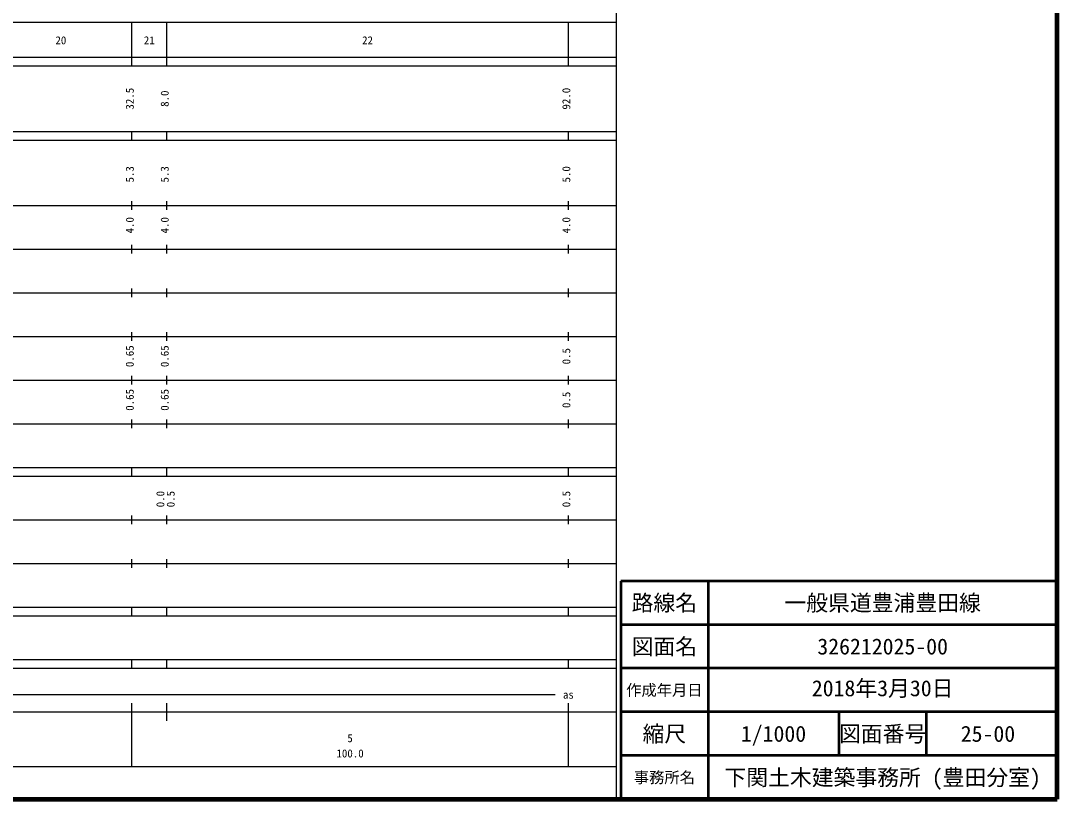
# Model space of a CAD drawing. Units: millimetres on the paper, enlarged 1000 times. Extents: x 40000 to 680000, y 20000 to 380000.
# Drawn here: x 442558 to 680000, y 20000 to 198357 of the extents above; entities that cross this region are included whole.
import ezdxf
from ezdxf.enums import TextEntityAlignment as Align

# ---------------------------------------------------------------- set-up
doc = ezdxf.new("R2010")
doc.units = ezdxf.units.MM
doc.header["$LTSCALE"] = 1000
for name, color, linetype, lineweight in [('M-TTL', 2, 'Continuous', 140), ('M-TTL-BAND', 7, 'Continuous', 25), ('M-TTL-FRAM', 2, 'Continuous', 50), ('M-TTL-LINE', 7, 'Continuous', 50)]:
    doc.layers.add(name, color=color, linetype=linetype, lineweight=lineweight)
doc.layers.add('M-TTL-TXT', color=7, linetype='Continuous')
doc.styles.add('ＭＳ ゴシック', font='')
doc.styles.get('ＭＳ ゴシック').set_extended_font_data('MS Gothic')

msp = doc.modelspace()

# ---------------------------------------------------------------- linework, layer by layer
at = {"layer": 'M-TTL'}
for p, q in [((680000, 20000), (680000, 380000)), ((40000, 20000), (680000, 20000))]:
    msp.add_line(p, q, dxfattribs=at)
at = {"layer": 'M-TTL-BAND'}
for p, q in [((579000, 20000), (579000, 370000)), ((68000, 198000), (579000, 198000)), ((468000, 188000), (468000, 198000)), ((476000, 188000), (476000, 198000)), ((568000, 188000), (568000, 198000)), ((40000, 190000), (579000, 190000)), ((40000, 188000), (579000, 188000)), ((40000, 173000), (579000, 173000)), ((40000, 171000), (579000, 171000)), ((468000, 171000), (468000, 173000)), ((476000, 171000), (476000, 173000)), ((568000, 171000), (568000, 173000)), ((468000, 155000), (468000, 157000)), ((476000, 155000), (476000, 157000)), ((568000, 155000), (568000, 157000)), ((40000, 156000), (579000, 156000)), ((46000, 146000), (579000, 146000)), ((468000, 145000), (468000, 147000)), ((476000, 145000), (476000, 147000)), ((568000, 145000), (568000, 147000)), ((52000, 136000), (579000, 136000)), ((468000, 135000), (468000, 137000)), ((476000, 135000), (476000, 137000)), ((568000, 135000), (568000, 137000)), ((46000, 126000), (579000, 126000)), ((468000, 125000), (468000, 127000)), ((476000, 125000), (476000, 127000)), ((568000, 125000), (568000, 127000)), ((468000, 115000), (468000, 117000)), ((476000, 115000), (476000, 117000)), ((568000, 115000), (568000, 117000)), ((52000, 116000), (579000, 116000)), ((468000, 105000), (468000, 107000)), ((476000, 105000), (476000, 107000)), ((568000, 105000), (568000, 107000)), ((46000, 106000), (579000, 106000)), ((40000, 96000), (579000, 96000)), ((468000, 94000), (468000, 96000)), ((476000, 94000), (476000, 96000)), ((568000, 94000), (568000, 96000)), ((40000, 94000), (579000, 94000)), ((49000, 84000), (579000, 84000)), ((468000, 83000), (468000, 85000)), ((476000, 83000), (476000, 85000)), ((568000, 83000), (568000, 85000)), ((40000, 74000), (579000, 74000)), ((468000, 73000), (468000, 75000)), ((476000, 73000), (476000, 75000)), ((568000, 73000), (568000, 75000)), ((40000, 64000), (579000, 64000)), ((40000, 62000), (579000, 62000)), ((468000, 62000), (468000, 64000)), ((476000, 62000), (476000, 64000)), ((568000, 62000), (568000, 64000)), ((40000, 52000), (579000, 52000)), ((40000, 50000), (579000, 50000)), ((468000, 50000), (468000, 52000)), ((476000, 50000), (476000, 52000)), ((568000, 50000), (568000, 52000)), ((71000, 44000), (565000, 44000)), ((468000, 27500), (468000, 42000)), ((476000, 38000), (476000, 42000)), ((568000, 27500), (568000, 42000)), ((40000, 40000), (579000, 40000)), ((68000, 27500), (579000, 27500))]:
    msp.add_line(p, q, dxfattribs=at)
at = {"layer": 'M-TTL-FRAM'}
for p, q in [((680000, 70000), (580000, 70000)), ((580000, 70000), (580000, 20000))]:
    msp.add_line(p, q, dxfattribs=at)
at = {"layer": 'M-TTL-LINE'}
for p, q in [((600000, 70000), (600000, 20000)), ((680000, 60000), (580000, 60000)), ((680000, 50000), (580000, 50000)), ((680000, 40000), (580000, 40000)), ((630000, 40000), (630000, 30000)), ((650000, 40000), (650000, 30000)), ((680000, 30000), (580000, 30000))]:
    msp.add_line(p, q, dxfattribs=at)

# ---------------------------------------------------------------- texts
at = {"layer": 'M-TTL-BAND', "style": 'ＭＳ ゴシック'}
for s, p in [('20', (451750, 192405)), ('21', (472000, 192405)), ('22', (522000, 192405)), ('as', (568000, 42500)), ('5', (518000, 32523)), ('100.0', (518000, 29033))]:
    msp.add_text(s, height=1833, dxfattribs=at).set_placement(p, align=Align.BOTTOM_CENTER)
for s, p in [('32.5', (469000, 180500)), ('92.0', (569000, 180500)), ('8.0', (477000, 180500)), ('5.3', (469000, 163174)), ('5.3', (477000, 163174)), ('5.0', (569000, 163174)), ('4.0', (469000, 151500)), ('4.0', (477000, 151500)), ('4.0', (569000, 151500)), ('0.65', (469000, 121500)), ('0.65', (477000, 121500)), ('0.5', (569000, 121500)), ('0.65', (469000, 111500)), ('0.65', (477000, 111500)), ('0.5', (569000, 111500)), ('0.0', (476000, 88764)), ('0.5', (478370, 88764)), ('0.5', (569000, 88764))]:
    msp.add_text(s, height=1833, rotation=90, dxfattribs=at).set_placement(p, align=Align.BOTTOM_CENTER)
at = {"layer": 'M-TTL-TXT', "style": 'ＭＳ ゴシック'}
for s, height, p in [('路線名', 3666, (590000, 65000)), ('路線名', 3666, (590000, 65000)), ('一般県道豊浦豊田線', 3666, (640000, 65000)), ('図面名', 3666, (590000, 55000)), ('図面名', 3666, (590000, 55000)), ('326212025-00', 3666, (640000, 55000)), ('作成年月日', 2566, (590000, 45000)), ('作成年月日', 2566, (590000, 45000)), ('縮尺', 3666, (590000, 35000)), ('縮尺', 3666, (590000, 35000)), ('1/1000', 3666, (615000, 35000)), ('図面番号', 3666, (640000, 35000)), ('図面番号', 3666, (640000, 35000)), ('25-00', 3666, (664125, 35000)), ('事務所名', 2566, (590000, 25000)), ('事務所名', 2566, (590000, 25000)), ('下関土木建築事務所 (豊田分室)', 3666, (640000, 25000))]:
    msp.add_text(s, height=height, dxfattribs=at).set_placement(p, align=Align.MIDDLE_CENTER)
msp.add_text('2018年3月30日', height=3666, dxfattribs=at).set_placement((640000, 42500), align=Align.BOTTOM_CENTER)

doc.saveas('drawing.dxf')
